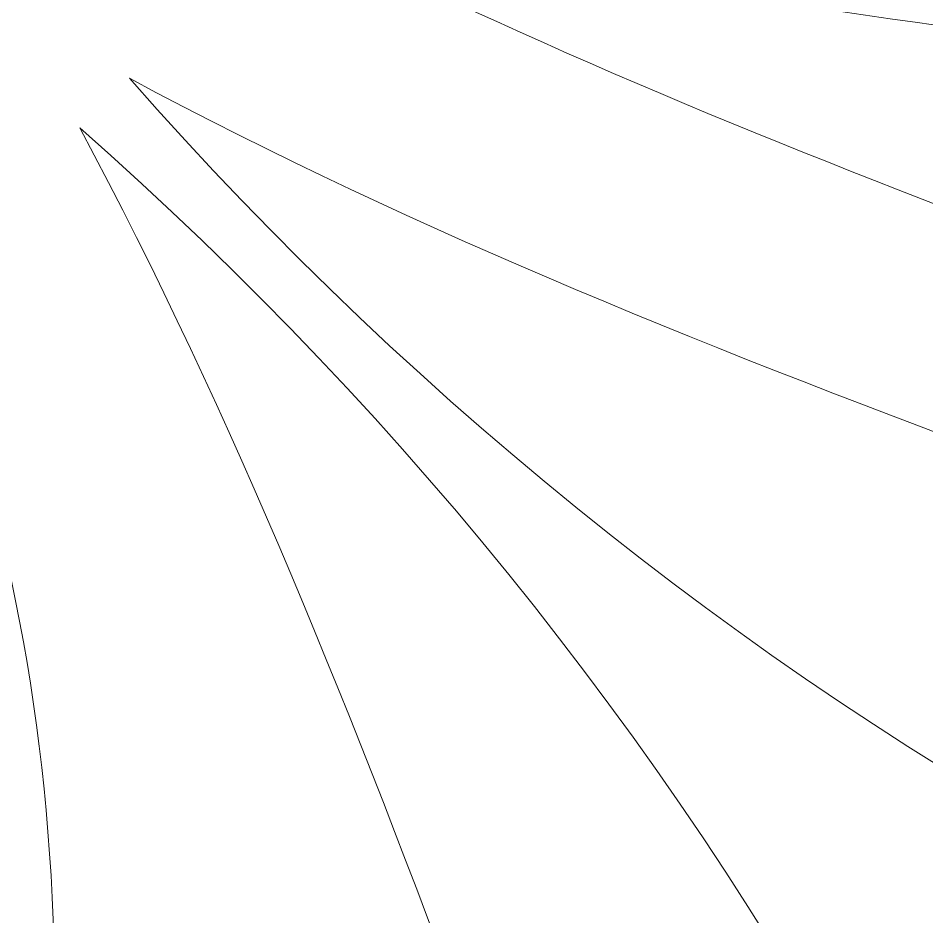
# Model space of a CAD drawing. Extents: x -864 to 2539, y -2536 to -44.
# Drawn here: x 846.24 to 870.04, y -1896.48 to -1872.94 of the extents above; entities that cross this region are included whole.
import ezdxf

# ---------------------------------------------------------------- set-up
doc = ezdxf.new("R2010")
doc.units = 0
doc.header["$MEASUREMENT"] = 0
doc.layers.add('Layer 1', color=7, linetype='Continuous', lineweight=0)

msp = doc.modelspace()

# ---------------------------------------------------------------- linework, layer by layer
at = {"layer": 'Layer 1'}
for points, knots in [([(920.335, -1837.95), (913.005, -1823.77), (902.675, -1811.89), (889.615, -1802.63), (876.675, -1793.44), (860.765, -1785.53), (842.335, -1779.11), (824.045, -1772.75), (803.315, -1766.84), (780.755, -1761.56), (762.825, -1757.03), (749.785, -1753.54), (741.995, -1751.18), (734.325, -1748.87), (726.625, -1745.61), (719.125, -1741.5), (711.745, -1737.46), (705.885, -1732.58), (701.705, -1727), (697.615, -1721.55), (695.535, -1714.96), (695.535, -1707.41), (695.535, -1695.03), (701.575, -1684.69), (713.985, -1675.8), (726.445, -1666.88), (743.125, -1662.36), (763.575, -1662.36), (785.605, -1662.36), (801.745, -1666.48), (811.535, -1674.62), (821.485, -1682.87), (830.145, -1694.57), (837.315, -1709.45), (843.035, -1720.16), (848.455, -1728.01), (853.425, -1732.79), (858.615, -1737.79), (866.215, -1740.33), (876.015, -1740.33), (886.785, -1740.33), (895.895, -1736.19), (903.095, -1728.02), (910.235, -1719.93), (913.855, -1710.7), (913.855, -1700.57), (913.855, -1689.74), (911.025, -1678.49), (905.435, -1667.13), (899.865, -1655.81), (890.955, -1644.88), (878.955, -1634.62), (866.965, -1624.39), (851.695, -1616.07), (833.565, -1609.9), (815.475, -1603.75), (793.765, -1600.63), (769.045, -1600.63), (738.115, -1600.63), (710.795, -1605.33), (687.865, -1614.59), (664.815, -1623.91), (646.935, -1637.44), (634.725, -1654.83), (622.505, -1672.24), (616.305, -1692.42), (616.305, -1714.8), (616.305, -1738.29), (622.185, -1758.24), (633.785, -1774.11), (645.335, -1789.91), (661.145, -1802.55), (680.795, -1811.68), (700.265, -1820.73), (724.735, -1828.74), (753.555, -1835.48), (774.915, -1840.37), (792.195, -1845.04), (804.925, -1849.38), (817.415, -1853.63), (827.735, -1859.86), (835.595, -1867.9), (843.295, -1875.77), (847.205, -1886.21), (847.205, -1898.91), (847.205, -1914.95), (839.875, -1928.54), (825.435, -1939.31), (810.815, -1950.21), (791.475, -1955.73), (767.955, -1955.73), (750.845, -1955.73), (736.885, -1953), (726.465, -1947.61), (716.045, -1942.23), (707.865, -1935.31), (702.155, -1927.05), (696.335, -1918.64), (690.845, -1908), (685.825, -1895.45), (681.535, -1884.46), (676.255, -1876.02), (670.135, -1870.36), (663.855, -1864.56), (656.075, -1861.62), (647.035, -1861.62), (635.945, -1861.62), (626.675, -1865.37), (619.475, -1872.76), (612.285, -1880.14), (608.645, -1889.12), (608.645, -1899.46), (608.645, -1916.73), (614.505, -1934.72), (626.055, -1952.92), (637.565, -1971.07), (652.755, -1985.79), (671.195, -1996.67), (697.095, -2011.73), (730.385, -2019.37), (770.135, -2019.37), (803.285, -2019.37), (832.375, -2013.79), (856.595, -2002.78), (880.915, -1991.73), (899.655, -1976.2), (912.305, -1956.63), (924.945, -1937.06), (931.355, -1914.69), (931.355, -1890.16), (931.355, -1869.69), (927.645, -1852.12), (920.335, -1837.95)], [0, 0, 0, 0, 1, 1, 1, 2, 2, 2, 3, 3, 3, 4, 4, 4, 5, 5, 5, 6, 6, 6, 7, 7, 7, 8, 8, 8, 9, 9, 9, 10, 10, 10, 11, 11, 11, 12, 12, 12, 13, 13, 13, 14, 14, 14, 15, 15, 15, 16, 16, 16, 17, 17, 17, 18, 18, 18, 19, 19, 19, 20, 20, 20, 21, 21, 21, 22, 22, 22, 23, 23, 23, 24, 24, 24, 25, 25, 25, 26, 26, 26, 27, 27, 27, 28, 28, 28, 29, 29, 29, 30, 30, 30, 31, 31, 31, 32, 32, 32, 33, 33, 33, 34, 34, 34, 35, 35, 35, 36, 36, 36, 37, 37, 37, 38, 38, 38, 39, 39, 39, 40, 40, 40, 41, 41, 41, 42, 42, 42, 43, 43, 43, 44, 44, 44, 44]), ([(926.077, -1908.344), (906.597, -1886.308), (876.027, -1882.758), (850.997, -1869.171), (865.422, -1873.294), (881.08, -1874.686), (896.459, -1875.005), (907.018, -1880.917), (917.862, -1886.192), (927.296, -1893.78), (927.163, -1898.731), (926.756, -1903.588), (926.077, -1908.344)], [0, 0, 0, 0, 1, 1, 1, 2, 2, 2, 3, 3, 3, 4, 4, 4, 4]), ([(917.085, -1939.526), (911.09, -1936.617), (906.246, -1932.416), (902.624, -1926.857), (905.806, -1928.05), (909.081, -1929.071), (912.501, -1929.813), (915.962, -1930.556), (917.38, -1925.226), (913.893, -1924.47), (899.694, -1921.421), (887.576, -1914.195), (878.388, -1903.125), (887.51, -1907.367), (897.334, -1910.311), (907.702, -1911.756), (911.175, -1912.233), (912.607, -1906.903), (909.094, -1906.413), (885.389, -1903.112), (864.573, -1892.028), (849.154, -1874.514), (864.388, -1882.681), (881.199, -1887.149), (897.135, -1894.096), (906.673, -1898.263), (917.489, -1906.947), (924.505, -1917.037), (922.796, -1924.837), (920.327, -1932.345), (917.085, -1939.526)], [0, 0, 0, 0, 1, 1, 1, 2, 2, 2, 3, 3, 3, 4, 4, 4, 5, 5, 5, 6, 6, 6, 7, 7, 7, 8, 8, 8, 9, 9, 9, 10, 10, 10, 10]), ([(867.437, -1923.794), (860.49, -1907.858), (856.022, -1891.047), (847.855, -1875.813), (865.369, -1891.232), (876.453, -1912.047), (879.754, -1935.753), (880.258, -1939.266), (885.574, -1937.834), (885.097, -1934.361), (883.652, -1923.993), (880.708, -1914.169), (876.466, -1905.047), (887.536, -1914.235), (894.762, -1926.353), (897.811, -1940.552), (898.567, -1944.039), (903.897, -1942.621), (903.154, -1939.16), (902.412, -1935.74), (901.391, -1932.465), (900.198, -1929.283), (906.018, -1933.075), (910.367, -1938.192), (913.283, -1944.583), (913.495, -1945.051), (913.777, -1945.385), (914.095, -1945.616), (912.513, -1948.624), (910.808, -1951.577), (908.945, -1954.46), (908.119, -1955.739), (907.26, -1956.996), (906.379, -1958.239), (890.237, -1955.427), (873.714, -1938.161), (867.437, -1923.794)], [0, 0, 0, 0, 1, 1, 1, 2, 2, 2, 3, 3, 3, 4, 4, 4, 5, 5, 5, 6, 6, 6, 7, 7, 7, 8, 8, 8, 9, 9, 9, 10, 10, 10, 11, 11, 11, 12, 12, 12, 12])]:
    msp.add_open_spline(points, degree=3, knots=knots, dxfattribs=at)

doc.saveas('drawing.dxf')
